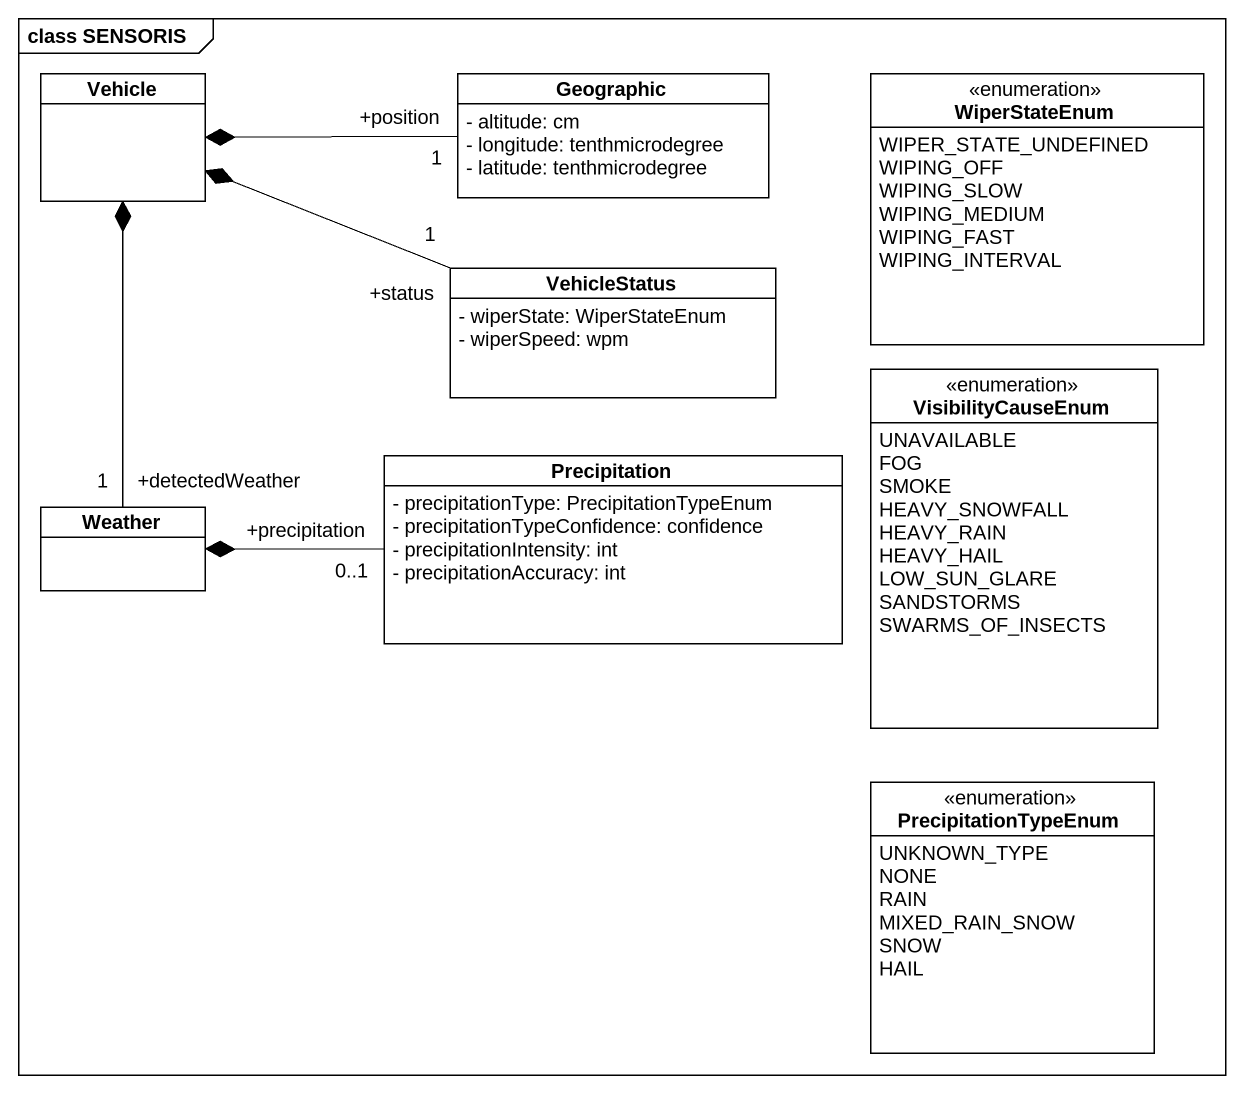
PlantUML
@startuml
mainframe class SENSORIS
hide circle
hide empty members
skinparam classAttributeIconSize 0
class Vehicle
class Geographic {
  - altitude: cm
  - longitude: tenthmicrodegree
  - latitude: tenthmicrodegree
}
enum WiperStateEnum {
  WIPER_STATE_UNDEFINED
  WIPING_OFF
  WIPING_SLOW
  WIPING_MEDIUM
  WIPING_FAST
  WIPING_INTERVAL
}
class VehicleStatus {
  - wiperState: WiperStateEnum
  - wiperSpeed: wpm
}
enum VisibilityCauseEnum {
  UNAVAILABLE
  FOG
  SMOKE
  HEAVY_SNOWFALL
  HEAVY_RAIN
  HEAVY_HAIL
  LOW_SUN_GLARE
  SANDSTORMS
  SWARMS_OF_INSECTS
}
class Precipitation {
  - precipitationType: PrecipitationTypeEnum
  - precipitationTypeConfidence: confidence
  - precipitationIntensity: int
  - precipitationAccuracy: int
}
class Weather
enum PrecipitationTypeEnum {
  UNKNOWN_TYPE
  NONE
  RAIN
  MIXED_RAIN_SNOW
  SNOW
  HAIL
}
Geographic "+position\n1" -left-* Vehicle
VehicleStatus "+status\n1" -left-* Vehicle
Precipitation "+precipitation\n0..1" -left-* Weather
Weather "+detectedWeather\n1" -up-* Vehicle
@enduml
